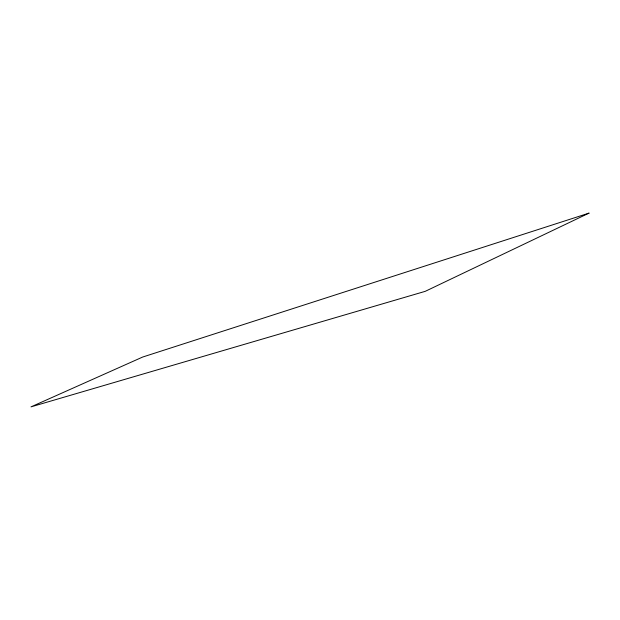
<?xml version="1.0" encoding="UTF-8"?>
<svg xmlns="http://www.w3.org/2000/svg" width="620" height="620" viewBox="0 0 620 620"><rect width="100%" height="100%" fill="white"/><g stroke="black" fill="none" stroke-linecap="round" stroke-linejoin="round"><path stroke-width="0.93" d="M589 213.133L425.235 291.338L31 406.867L142.708 357.027L589 213.133"/></g></svg>
